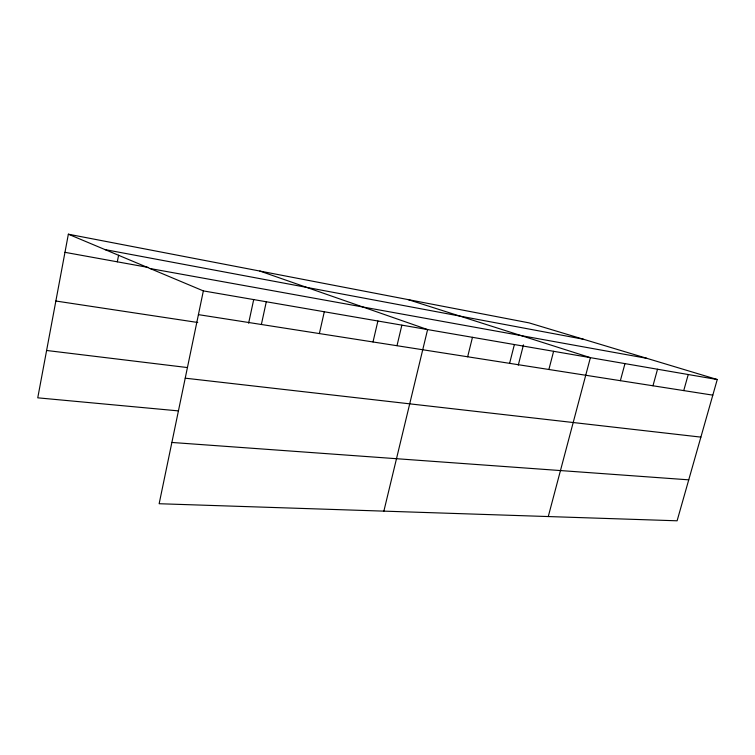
<?xml version="1.0" encoding="UTF-8"?>
<svg xmlns="http://www.w3.org/2000/svg" width="755" height="755" viewBox="0 0 755 755"><rect width="100%" height="100%" fill="white"/><g stroke="black" fill="none" stroke-linecap="round" stroke-linejoin="round"><path stroke-width="1.13" d="M68.356 234.201L203.35 290.901L159.145 503.727L677.103 520.799L717.25 379.529L529.066 322.876L68.356 234.201L37.75 397.828L178.208 410.871M117.318 261.825L118.592 255.247M248.631 323.187L253.727 299.461M261.372 324.49L266.298 301.755M319.374 333.568L324.301 311.758M373.008 341.958L377.896 321.007M397.017 345.611L401.849 325.207M383.87 511.135L427.594 329.576L259.843 271.054M467.656 356.775L472.47 337.315M509.606 363.344L514.381 344.544M518.279 365.146L523.46 344.865M548.885 369.488L553.604 351.301M548.272 516.552L590.391 357.653L407.926 299.556M620.365 380.671L624.97 363.617M652.971 385.777L657.529 369.233M683.737 390.59L688.239 374.527M171.866 442.458L688.749 479.84M185.22 378.18L700.885 437.117M46.602 350.48L187.212 367.534M55.861 301.018L197.753 322.489M198.414 314.637L712.814 395.148M203.35 290.901L717.25 379.529M150.141 268.553L646.856 358.332M64.968 252.33L148.188 267.421M105.02 249.603L583.398 339.231"/></g></svg>
